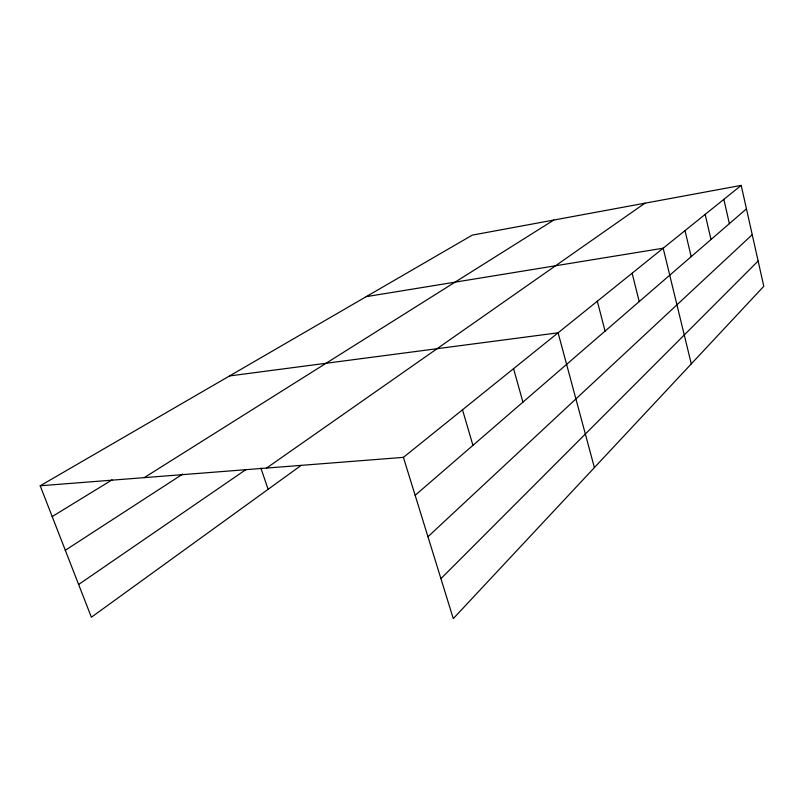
<?xml version="1.0" encoding="UTF-8"?>
<svg xmlns="http://www.w3.org/2000/svg" width="804" height="804" viewBox="0 0 804 804"><rect width="100%" height="100%" fill="white"/><g stroke="black" fill="none" stroke-linecap="round" stroke-linejoin="round"><path stroke-width="1.21" d="M440.924 578.649L758.132 261.009M427.959 536.74L752.232 234.698M415.145 495.324L746.444 208.879M403.407 457.365L741.187 185.392L763.8 286.284L453.285 618.608L403.407 457.365L40.2 485.777L91.375 617.221L301.219 465.345M266.586 468.069L644.909 203.201M78.631 584.488L246.175 469.425M65.305 550.268L182.729 474.069M144.238 477.636L553.795 220.045M52.19 516.56L112.108 479.857M40.2 485.777L472.29 235.12L741.187 185.392M366.212 296.656L663.179 248.205L691.289 363.89M229.512 375.95L558.107 332.806L594.387 467.596M260.878 468.069L268.114 489.304M462.501 409.789L472.943 445.356M513.555 368.684L522.932 402.131M597.322 301.229L605.07 331.117M632.115 273.219L639.22 301.59M684.998 230.627L691.189 256.657M705.158 214.397L711.007 239.522M723.831 199.362L729.379 223.643"/></g></svg>
